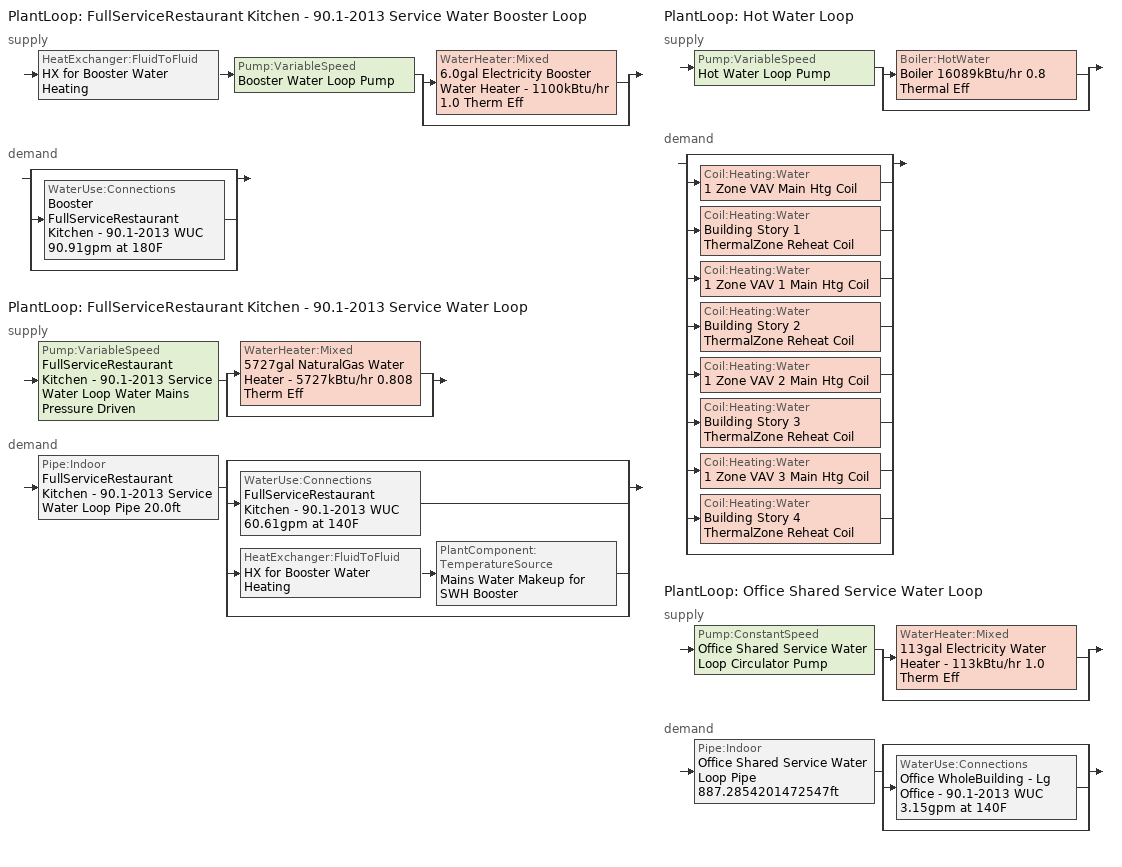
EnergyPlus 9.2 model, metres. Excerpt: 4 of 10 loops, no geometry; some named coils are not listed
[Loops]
PlantLoop 'FullServiceRestaurant Kitchen - 90.1-2013 Service Water Booster Loop'
 supply: HeatExchanger:FluidToFluid 'HX for Booster Water Heating' > Pump:VariableSpeed 'Booster Water Loop Pump' > split
  | WaterHeater:Mixed '6.0gal Electricity Booster Water Heater - 1100kBtu/hr 1.0 Therm Eff'
  | bypass
 demand: split
  | bypass
  | WaterUse:Connections 'Booster FullServiceRestaurant Kitchen - 90.1-2013 WUC 90.91gpm at 180F'
  | bypass
PlantLoop 'FullServiceRestaurant Kitchen - 90.1-2013 Service Water Loop'
 supply: Pump:VariableSpeed 'FullServiceRestaurant Kitchen - 90.1-2013 Service Water Loop Water Mains Pressure Driven' > split
  | WaterHeater:Mixed '5727gal NaturalGas Water Heater - 5727kBtu/hr 0.808 Therm Eff'
  | bypass
 demand: Pipe:Indoor 'FullServiceRestaurant Kitchen - 90.1-2013 Service Water Loop Pipe 20.0ft' > split
  | bypass
  | WaterUse:Connections 'FullServiceRestaurant Kitchen - 90.1-2013 WUC 60.61gpm at 140F'
  | HeatExchanger:FluidToFluid 'HX for Booster Water Heating' > PlantComponent:TemperatureSource 'Mains Water Makeup for SWH Booster'
  | bypass
PlantLoop 'Hot Water Loop'
 supply: Pump:VariableSpeed 'Hot Water Loop Pump' > split
  | Boiler:HotWater 'Boiler 16089kBtu/hr 0.8 Thermal Eff'
  | bypass
 demand: split
  | bypass
  | Coil:Heating:Water '1 Zone VAV Main Htg Coil'
  | Coil:Heating:Water 'Building Story 1 ThermalZone Reheat Coil'
  | Coil:Heating:Water '1 Zone VAV 1 Main Htg Coil'
  | Coil:Heating:Water 'Building Story 2 ThermalZone Reheat Coil'
  | Coil:Heating:Water '1 Zone VAV 2 Main Htg Coil'
  | Coil:Heating:Water 'Building Story 3 ThermalZone Reheat Coil'
  | Coil:Heating:Water '1 Zone VAV 3 Main Htg Coil'
  | Coil:Heating:Water 'Building Story 4 ThermalZone Reheat Coil'
  | bypass
PlantLoop 'Office Shared Service Water Loop'
 supply: Pump:ConstantSpeed 'Office Shared Service Water Loop Circulator Pump' > split
  | WaterHeater:Mixed '113gal Electricity Water Heater - 113kBtu/hr 1.0 Therm Eff'
  | bypass
 demand: Pipe:Indoor 'Office Shared Service Water Loop Pipe 887.2854201472547ft' > split
  | bypass
  | WaterUse:Connections 'Office WholeBuilding - Lg Office - 90.1-2013 WUC 3.15gpm at 140F'
  | bypass
[Material] Roughness=Smooth; Thickness {m}=0.001143; Conductivity {W/m-K}=386; Density {kg/m3}=8906.27; Specific Heat {J/kg-K}=385.1856; Thermal Absorptance=0.9; Solar Absorptance=0.7; Visible Absorptance=0.7
Copper pipe 0.75in type L; Copper pipe 0.75in type L 1
[Construction]
Uninsulated copper pipe 0.75in type L: Copper pipe 0.75in type L
Uninsulated copper pipe 0.75in type L 1: Copper pipe 0.75in type L 1
[Coil:Heating:Water] Availability Schedule=Always On Discrete; U-Factor Times Area Value {W/K}=Autosize; Maximum Water Flow Rate {m3/s}=Autosize; Performance Input Method=UFactorTimesAreaAndDesignWaterFlowRate; Rated Capacity {W}=Autosize; Rated Inlet Water Temperature {C}=82.2222; Rated Inlet Air Temperature {C}=12.7778; Rated Outlet Water Temperature {C}=71.1111; Rated Outlet Air Temperature {C}=40; Rated Ratio for Air and Water Convection=0.5
Building Story 1 ThermalZone Reheat Coil; Building Story 2 ThermalZone Reheat Coil; Building Story 3 ThermalZone Reheat Coil; Building Story 4 ThermalZone Reheat Coil
[SetpointManager:Scheduled] Control Variable=Temperature
Name | Schedule | Setpoint Node or NodeList
Hot water booster setpoint manager | Service Water Booster Temp - 180.00000000000006F | FullServiceRestaurant Kitchen - 90.1-2013 Service Water Booster Loop Supply Outlet Node
Service hot water setpoint manager | Service Water Loop Temp - 140F | FullServiceRestaurant Kitchen - 90.1-2013 Service Water Loop Supply Outlet Node
Hot Water Loop Setpoint Manager | Hot Water Loop Temp - 180F | Hot Water Loop Supply Outlet Node
Service hot water setpoint manager 1 | Service Water Loop Temp - 140F 1 | Office Shared Service Water Loop Supply Outlet Node
[PlantLoop] Fluid Type=Water; Maximum Loop Flow Rate {m3/s}=Autosize; Minimum Loop Flow Rate {m3/s}=0; Plant Loop Volume {m3}=Autocalculate; Load Distribution Scheme=Optimal; Plant Loop Demand Calculation Scheme=SingleSetpoint
Name | Plant Equipment Operation Scheme | Maximum Loop Temperature {C} | Minimum Loop Temperature {C}
FullServiceRestaurant Kitchen - 90.1-2013 Service Water Booster Loop | FullServiceRestaurant Kitchen - 90.1-2013 Service Water Booster Loop Operation Schemes | 100 | 0
FullServiceRestaurant Kitchen - 90.1-2013 Service Water Loop | FullServiceRestaurant Kitchen - 90.1-2013 Service Water Loop Operation Schemes | 60 | 10
Hot Water Loop | Hot Water Loop Operation Schemes | 100 | 10
Office Shared Service Water Loop | Office Shared Service Water Loop Operation Schemes | 60 | 10
[Sizing:Plant] Loop Type=Heating; Sizing Option=NonCoincident; Zone Timesteps in Averaging Window=1; Coincident Sizing Factor Mode=None
Name | Design Loop Exit Temperature {C} | Loop Design Temperature Difference {deltaC}
FullServiceRestaurant Kitchen - 90.1-2013 Service Water Booster Loop | 82.2222 | 5
FullServiceRestaurant Kitchen - 90.1-2013 Service Water Loop; Office Shared Service Water Loop | 60 | 5
Hot Water Loop | 82.2222 | 11.1111
[Pump:ConstantSpeed]
Office Shared Service Water Loop Circulator Pump: Design Flow Rate {m3/s}=Autosize; Design Pump Head {Pa}=29890.7; Design Power Consumption {W}=Autosize; Motor Efficiency=0.7; Fraction of Motor Inefficiencies to Fluid Stream=0; Pump Control Type=Intermittent; Design Power Sizing Method=PowerPerFlowPerPressure; Design Electric Power per Unit Flow Rate {W/(m3/s)}=348701.1; Design Shaft Power per Unit Flow Rate per Unit Head=1.28205
[Pump:VariableSpeed] Design Maximum Flow Rate {m3/s}=Autosize; Fraction of Motor Inefficiencies to Fluid Stream=0; Coefficient 1 of the Part Load Performance Curve=0; Coefficient 2 of the Part Load Performance Curve=1; Coefficient 3 of the Part Load Performance Curve=0; Coefficient 4 of the Part Load Performance Curve=0; Design Minimum Flow Rate {m3/s}=0; Skin Loss Radiative Fraction=0.5; Design Power Sizing Method=PowerPerFlowPerPressure; Design Electric Power per Unit Flow Rate {W/(m3/s)}=348701.1; Design Shaft Power per Unit Flow Rate per Unit Head {W/((m3/s)-Pa)}=1.28205; Design Minimum Flow Rate Fraction=0
Name | Design Pump Head {Pa} | Design Power Consumption {W} | Motor Efficiency | Pump Control Type
Booster Water Loop Pump | 0 | 0 | 1 | Continuous
FullServiceRestaurant Kitchen - 90.1-2013 Service Water Loop Water Mains Pressure Driven | 0.001 | Autosize | 0.7 | Continuous
Hot Water Loop Pump | 179344 | Autosize | 0.941 | Intermittent
[PlantEquipmentOperationSchemes] Control Scheme Object Type 1=PlantEquipmentOperation:HeatingLoad; Control Scheme Schedule Name 1=Always On Discrete
Name | Control Scheme Name 1
FullServiceRestaurant Kitchen - 90.1-2013 Service Water Booster Loop Operation Schemes | FullServiceRestaurant Kitchen - 90.1-2013 Service Water Booster Loop Heating Operation Scheme
FullServiceRestaurant Kitchen - 90.1-2013 Service Water Loop Operation Schemes | FullServiceRestaurant Kitchen - 90.1-2013 Service Water Loop Heating Operation Scheme
Hot Water Loop Operation Schemes | Hot Water Loop Heating Operation Scheme
Office Shared Service Water Loop Operation Schemes | Office Shared Service Water Loop Heating Operation Scheme
[PlantEquipmentList]
FullServiceRestaurant Kitchen - 90.1-2013 Service Water Booster Loop Heating Equipment List: HeatExchanger:FluidToFluid, HX for Booster Water Heating, WaterHeater:Mixed, 6.0gal Electricity Booster Water Heater - 1100kBtu/hr 1.0 Therm Eff
FullServiceRestaurant Kitchen - 90.1-2013 Service Water Loop Heating Equipment List: WaterHeater:Mixed, 5727gal NaturalGas Water Heater - 5727kBtu/hr 0.808 Therm Eff
Hot Water Loop Heating Equipment List: Boiler:HotWater, Boiler 16089kBtu/hr 0.8 Thermal Eff
Office Shared Service Water Loop Heating Equipment List: WaterHeater:Mixed, 113gal Electricity Water Heater - 113kBtu/hr 1.0 Therm Eff
[HeatExchanger:FluidToFluid]
HX for Booster Water Heating: Loop Demand Side Design Flow Rate {m3/s}=Autosize; Loop Supply Side Design Flow Rate {m3/s}=Autosize; Heat Exchange Model Type=Ideal; Heat Exchanger U-Factor Times Area Value {W/K}=Autosize; Control Type=UncontrolledOn; Minimum Temperature Difference to Activate Heat Exchanger {deltaC}=0.01; Heat Transfer Metering End Use Type=LoopToLoop; Component Override Cooling Control Temperature Mode=Loop; Sizing Factor=1; Operation Minimum Temperature Limit {C}=0; Operation Maximum Temperature Limit {C}=100
[WaterHeater:Mixed] Deadband Temperature Difference {deltaC}=2; Heater Control Type=Cycle; Heater Ignition Minimum Flow Rate {m3/s}=0; Heater Ignition Delay {s}=0; Off Cycle Parasitic Fuel Consumption Rate {W}=0; Off Cycle Parasitic Heat Fraction to Tank=0; On Cycle Parasitic Fuel Consumption Rate {W}=0; On Cycle Parasitic Heat Fraction to Tank=0; Ambient Temperature Indicator=Schedule; Off Cycle Loss Fraction to Zone=1; On Cycle Loss Fraction to Zone=1; Use Side Effectiveness=1; Source Side Effectiveness=1; Use Side Design Flow Rate {m3/s}=Autosize; Source Side Design Flow Rate {m3/s}=Autosize; Indirect Water Heating Recovery Time {hr}=1.5; Source Side Flow Control Mode=IndirectHeatPrimarySetpoint
Name | Tank Volume {m3} | Setpoint Temperature Schedule | Maximum Temperature Limit {C} | Heater Maximum Capacity {W} | Heater Fuel Type | Heater Thermal Efficiency | Off Cycle Parasitic Fuel Type | On Cycle Parasitic Fuel Type | Ambient Temperature Schedule | Off Cycle Loss Coefficient to Ambient Temperature {W/K} | On Cycle Loss Coefficient to Ambient Temperature {W/K}
6.0gal Electricity Booster Water Heater - 1100kBtu/hr 1.0 Therm Eff | 0.0227125 | Service Water Booster Temp - 180.00000000000006F | 82.2222 | 322273 | Electricity | 1 | Electricity | Electricity | Water Heater Ambient Temp Schedule - 71.6 | 1.59362 | 1.59362
5727gal NaturalGas Water Heater - 5727kBtu/hr 0.808 Therm Eff | 21.6802 | Service Water Loop Temp - 140F | 60 | 1.67851e+06 | NaturalGas | 0.808397 | NaturalGas | NaturalGas | Water Heater Ambient Temp Schedule - 71.6f | 453.02 | 453.02
113gal Electricity Water Heater - 113kBtu/hr 1.0 Therm Eff | 0.428533 | Service Water Loop Temp - 140F 1 | 60 | 33177.6 | Electricity | 1 | Electricity | Electricity | Water Heater Ambient Temp Schedule - 71.6f 1 | 2.95713 | 2.95713
[WaterUse:Connections]
Name | Water Use Equipment Name 1
Booster FullServiceRestaurant Kitchen - 90.1-2013 WUC 90.91gpm at 180F | Booster FullServiceRestaurant Kitchen - 90.1-2013 Service Water Use 90.91gpm at 180F
FullServiceRestaurant Kitchen - 90.1-2013 WUC 60.61gpm at 140F | FullServiceRestaurant Kitchen - 90.1-2013 Service Water Use 60.61gpm at 140F
Office WholeBuilding - Lg Office - 90.1-2013 WUC 3.15gpm at 140F | Office WholeBuilding - Lg Office - 90.1-2013 Service Water Use 3.15gpm at 140F
[WaterUse:Equipment] Sensible Fraction Schedule=Fraction Sensible - 0.2; Latent Fraction Schedule=Fraction Latent - 0.05
Name | Peak Flow Rate {m3/s} | Flow Rate Fraction Schedule | Target Temperature Schedule
Booster FullServiceRestaurant Kitchen - 90.1-2013 Service Water Use 90.91gpm at 180F | 0.0057355 | RestaurantSitDown BLDG_SWH_SCH | Mixed Water At Faucet Temp - 180F
FullServiceRestaurant Kitchen - 90.1-2013 Service Water Use 60.61gpm at 140F | 0.00382367 | RestaurantSitDown BLDG_SWH_SCH | Mixed Water At Faucet Temp - 140F
Office WholeBuilding - Lg Office - 90.1-2013 Service Water Use 3.15gpm at 140F | 0.000198892 | OfficeLarge BLDG_SWH_SCH | Mixed Water At Faucet Temp - 140F 1
[PlantEquipmentOperation:HeatingLoad] Load Range Lower Limit 1 {W}=0; Load Range Upper Limit 1 {W}=1000000000
Name | Range Equipment List Name 1
FullServiceRestaurant Kitchen - 90.1-2013 Service Water Booster Loop Heating Operation Scheme | FullServiceRestaurant Kitchen - 90.1-2013 Service Water Booster Loop Heating Equipment List
FullServiceRestaurant Kitchen - 90.1-2013 Service Water Loop Heating Operation Scheme | FullServiceRestaurant Kitchen - 90.1-2013 Service Water Loop Heating Equipment List
Hot Water Loop Heating Operation Scheme | Hot Water Loop Heating Equipment List
Office Shared Service Water Loop Heating Operation Scheme | Office Shared Service Water Loop Heating Equipment List
[Pipe:Indoor] Environment Type=Schedule; Pipe Inside Diameter {m}=0.019939
Name | Construction | Ambient Temperature Schedule | Ambient Air Velocity Schedule | Pipe Length {m}
FullServiceRestaurant Kitchen - 90.1-2013 Service Water Loop Pipe 20.0ft | Uninsulated copper pipe 0.75in type L | FullServiceRestaurant Kitchen - 90.1-2013 Service Water Loop Piping Air Temp - 70F | FullServiceRestaurant Kitchen - 90.1-2013 Service Water Loop Piping Air Velocity - 0.67mph | 6.096
Office Shared Service Water Loop Pipe 887.2854201472547ft | Uninsulated copper pipe 0.75in type L 1 | Office Shared Service Water Loop Piping Air Temp - 70F | Office Shared Service Water Loop Piping Air Velocity - 0.67mph | 270.445
[PlantComponent:TemperatureSource]
Mains Water Makeup for SWH Booster: Design Volume Flow Rate {m3/s}=Autosize; Temperature Specification Type=Scheduled; Source Temperature {C}=8; Source Temperature Schedule=Mains Water Temperature
[Boiler:HotWater]
Boiler 16089kBtu/hr 0.8 Thermal Eff: Fuel Type=NaturalGas; Nominal Capacity {W}=Autosize; Nominal Thermal Efficiency=0.8; Efficiency Curve Temperature Evaluation Variable=LeavingBoiler; Normalized Boiler Efficiency Curve=Boiler with Minimum Turndown; Design Water Flow Rate {m3/s}=Autosize; Minimum Part Load Ratio=0; Maximum Part Load Ratio=1.2; Optimum Part Load Ratio=1; Water Outlet Upper Temperature Limit {C}=95; Boiler Flow Mode=LeavingSetpointModulated; Parasitic Electric Load {W}=0; Sizing Factor=1
[Schedule:Day:Interval]
Fraction Latent - 0.05 Default: No, 24:00, 0.05
Fraction Sensible - 0.2 Default: No, 24:00, 0.2
FullServiceRestaurant Kitchen - 90.1-2013 Service Water Loop Piping Air Temp - 70F Default; Office Shared Service Water Loop Piping Air Temp - 70F Default: No, 24:00, 21.1111
FullServiceRestaurant Kitchen - 90.1-2013 Service Water Loop Piping Air Velocity - 0.67mph Default; Office Shared Service Water Loop Piping Air Velocity - 0.67mph Default: No, 24:00, 0.3
Hot Water Loop Temp - 180F Default; Mixed Water At Faucet Temp - 180F Default; Service Water Booster Temp - 180.00000000000006F Default: No, 24:00, 82.2222
Mixed Water At Faucet Temp - 140F Default; Mixed Water At Faucet Temp - 140F Default 1; Service Water Loop Temp - 140F Default; Service Water Loop Temp - 140F Default 1: No, 24:00, 60
OfficeLarge BLDG_SWH_SCH Default: No, 06:00, 0, 07:00, 0.07, 11:00, 0.04, 13:00, 0.06, 14:00, 0.09, 15:00, 0.06, 21:00, 0.04, 22:00, 0.07, 24:00, 0.04
OfficeLarge BLDG_SWH_SCH SmrDsn|Wkdy Day; OfficeLarge BLDG_SWH_SCH Summer Design Day: No, 06:00, 0, 07:00, 0.07, 08:00, 0.19, 09:00, 0.35, 10:00, 0.38, 11:00, 0.39, 12:00, 0.47, 13:00, 0.57, 14:00, 0.54, 15:00, 0.34, 16:00, 0.33, 17:00, 0.44, 18:00, 0.26, 19:00, 0.21, 20:00, 0.15, 21:00, 0.17, 22:00, 0.08, 24:00, 0.05
OfficeLarge BLDG_SWH_SCH Winter Design Day; OfficeLarge BLDG_SWH_SCH WntrDsn|Sat Day: No, 06:00, 0, 07:00, 0.07, 08:00, 0.11, 09:00, 0.15, 10:00, 0.21, 11:00, 0.19, 12:00, 0.23, 13:00, 0.2, 14:00, 0.19, 15:00, 0.15, 16:00, 0.13, 17:00, 0.14, 21:00, 0.07, 22:00, 0.09, 24:00, 0.05
RestaurantSitDown BLDG_SWH_SCH Default: No, 01:00, 0.25, 06:00, 0, 10:00, 0.15, 12:00, 0.5, 14:00, 0.4, 17:00, 0.3, 18:00, 0.4, 20:00, 0.5, 21:00, 0.4, 22:00, 0.5, 23:00, 0.4, 24:00, 0.2
RestaurantSitDown BLDG_SWH_SCH SmrDsn|Wkdy Day; RestaurantSitDown BLDG_SWH_SCH Summer Design Day: No, 01:00, 0.2, 06:00, 0, 07:00, 0.15, 08:00, 0.6, 09:00, 0.55, 10:00, 0.45, 11:00, 0.4, 12:00, 0.45, 13:00, 0.4, 14:00, 0.35, 17:00, 0.3, 18:00, 0.4, 19:00, 0.55, 20:00, 0.6, 21:00, 0.5, 22:00, 0.55, 23:00, 0.45, 24:00, 0.25
RestaurantSitDown BLDG_SWH_SCH Winter Design Day; RestaurantSitDown BLDG_SWH_SCH WntrDsn|Sat Day: No, 01:00, 0.2, 06:00, 0, 09:00, 0.15, 10:00, 0.5, 11:00, 0.45, 13:00, 0.5, 14:00, 0.45, 16:00, 0.4, 17:00, 0.35, 18:00, 0.4, 20:00, 0.55, 21:00, 0.5, 22:00, 0.55, 23:00, 0.4, 24:00, 0.3
Water Heater Ambient Temp Schedule - 71.6 Default; Water Heater Ambient Temp Schedule - 71.6f Default; Water Heater Ambient Temp Schedule - 71.6f Default 1: No, 24:00, 22
[Schedule:Week:Daily]
Fraction Latent - 0.05 Week Rule - Jan1-Dec31: Fraction Latent - 0.05 Default, Fraction Latent - 0.05 Default, Fraction Latent - 0.05 Default, Fraction Latent - 0.05 Default, Fraction Latent - 0.05 Default, Fraction Latent - 0.05 Default, Fraction Latent - 0.05 Default, Fraction Latent - 0.05 Default, Fraction Latent - 0.05 Default, Fraction Latent - 0.05 Default, Fraction Latent - 0.05 Default, Fraction Latent - 0.05 Default
Fraction Sensible - 0.2 Week Rule - Jan1-Dec31: Fraction Sensible - 0.2 Default, Fraction Sensible - 0.2 Default, Fraction Sensible - 0.2 Default, Fraction Sensible - 0.2 Default, Fraction Sensible - 0.2 Default, Fraction Sensible - 0.2 Default, Fraction Sensible - 0.2 Default, Fraction Sensible - 0.2 Default, Fraction Sensible - 0.2 Default, Fraction Sensible - 0.2 Default, Fraction Sensible - 0.2 Default, Fraction Sensible - 0.2 Default
FullServiceRestaurant Kitchen - 90.1-2013 Service Water Loop Piping Air Temp - 70F Week Rule - Jan1-Dec31: FullServiceRestaurant Kitchen - 90.1-2013 Service Water Loop Piping Air Temp - 70F Default, FullServiceRestaurant Kitchen - 90.1-2013 Service Water Loop Piping Air Temp - 70F Default, FullServiceRestaurant Kitchen - 90.1-2013 Service Water Loop Piping Air Temp - 70F Default, FullServiceRestaurant Kitchen - 90.1-2013 Service Water Loop Piping Air Temp - 70F Default, FullServiceRestaurant Kitchen - 90.1-2013 Service Water Loop Piping Air Temp - 70F Default, FullServiceRestaurant Kitchen - 90.1-2013 Service Water Loop Piping Air Temp - 70F Default, FullServiceRestaurant Kitchen - 90.1-2013 Service Water Loop Piping Air Temp - 70F Default, FullServiceRestaurant Kitchen - 90.1-2013 Service Water Loop Piping Air Temp - 70F Default, FullServiceRestaurant Kitchen - 90.1-2013 Service Water Loop Piping Air Temp - 70F Default, FullServiceRestaurant Kitchen - 90.1-2013 Service Water Loop Piping Air Temp - 70F Default, FullServiceRestaurant Kitchen - 90.1-2013 Service Water Loop Piping Air Temp - 70F Default, FullServiceRestaurant Kitchen - 90.1-2013 Service Water Loop Piping Air Temp - 70F Default
FullServiceRestaurant Kitchen - 90.1-2013 Service Water Loop Piping Air Velocity - 0.67mph Week Rule - Jan1-Dec31: FullServiceRestaurant Kitchen - 90.1-2013 Service Water Loop Piping Air Velocity - 0.67mph Default, FullServiceRestaurant Kitchen - 90.1-2013 Service Water Loop Piping Air Velocity - 0.67mph Default, FullServiceRestaurant Kitchen - 90.1-2013 Service Water Loop Piping Air Velocity - 0.67mph Default, FullServiceRestaurant Kitchen - 90.1-2013 Service Water Loop Piping Air Velocity - 0.67mph Default, FullServiceRestaurant Kitchen - 90.1-2013 Service Water Loop Piping Air Velocity - 0.67mph Default, FullServiceRestaurant Kitchen - 90.1-2013 Service Water Loop Piping Air Velocity - 0.67mph Default, FullServiceRestaurant Kitchen - 90.1-2013 Service Water Loop Piping Air Velocity - 0.67mph Default, FullServiceRestaurant Kitchen - 90.1-2013 Service Water Loop Piping Air Velocity - 0.67mph Default, FullServiceRestaurant Kitchen - 90.1-2013 Service Water Loop Piping Air Velocity - 0.67mph Default, FullServiceRestaurant Kitchen - 90.1-2013 Service Water Loop Piping Air Velocity - 0.67mph Default, FullServiceRestaurant Kitchen - 90.1-2013 Service Water Loop Piping Air Velocity - 0.67mph Default, FullServiceRestaurant Kitchen - 90.1-2013 Service Water Loop Piping Air Velocity - 0.67mph Default
Hot Water Loop Temp - 180F Week Rule - Jan1-Dec31: Hot Water Loop Temp - 180F Default, Hot Water Loop Temp - 180F Default, Hot Water Loop Temp - 180F Default, Hot Water Loop Temp - 180F Default, Hot Water Loop Temp - 180F Default, Hot Water Loop Temp - 180F Default, Hot Water Loop Temp - 180F Default, Hot Water Loop Temp - 180F Default, Hot Water Loop Temp - 180F Default, Hot Water Loop Temp - 180F Default, Hot Water Loop Temp - 180F Default, Hot Water Loop Temp - 180F Default
Mixed Water At Faucet Temp - 140F Week Rule - Jan1-Dec31: Mixed Water At Faucet Temp - 140F Default, Mixed Water At Faucet Temp - 140F Default, Mixed Water At Faucet Temp - 140F Default, Mixed Water At Faucet Temp - 140F Default, Mixed Water At Faucet Temp - 140F Default, Mixed Water At Faucet Temp - 140F Default, Mixed Water At Faucet Temp - 140F Default, Mixed Water At Faucet Temp - 140F Default, Mixed Water At Faucet Temp - 140F Default, Mixed Water At Faucet Temp - 140F Default, Mixed Water At Faucet Temp - 140F Default, Mixed Water At Faucet Temp - 140F Default
Mixed Water At Faucet Temp - 140F 1 Week Rule - Jan1-Dec31: Mixed Water At Faucet Temp - 140F Default 1, Mixed Water At Faucet Temp - 140F Default 1, Mixed Water At Faucet Temp - 140F Default 1, Mixed Water At Faucet Temp - 140F Default 1, Mixed Water At Faucet Temp - 140F Default 1, Mixed Water At Faucet Temp - 140F Default 1, Mixed Water At Faucet Temp - 140F Default 1, Mixed Water At Faucet Temp - 140F Default 1, Mixed Water At Faucet Temp - 140F Default 1, Mixed Water At Faucet Temp - 140F Default 1, Mixed Water At Faucet Temp - 140F Default 1, Mixed Water At Faucet Temp - 140F Default 1
Mixed Water At Faucet Temp - 180F Week Rule - Jan1-Dec31: Mixed Water At Faucet Temp - 180F Default, Mixed Water At Faucet Temp - 180F Default, Mixed Water At Faucet Temp - 180F Default, Mixed Water At Faucet Temp - 180F Default, Mixed Water At Faucet Temp - 180F Default, Mixed Water At Faucet Temp - 180F Default, Mixed Water At Faucet Temp - 180F Default, Mixed Water At Faucet Temp - 180F Default, Mixed Water At Faucet Temp - 180F Default, Mixed Water At Faucet Temp - 180F Default, Mixed Water At Faucet Temp - 180F Default, Mixed Water At Faucet Temp - 180F Default
Office Shared Service Water Loop Piping Air Temp - 70F Week Rule - Jan1-Dec31: Office Shared Service Water Loop Piping Air Temp - 70F Default, Office Shared Service Water Loop Piping Air Temp - 70F Default, Office Shared Service Water Loop Piping Air Temp - 70F Default, Office Shared Service Water Loop Piping Air Temp - 70F Default, Office Shared Service Water Loop Piping Air Temp - 70F Default, Office Shared Service Water Loop Piping Air Temp - 70F Default, Office Shared Service Water Loop Piping Air Temp - 70F Default, Office Shared Service Water Loop Piping Air Temp - 70F Default, Office Shared Service Water Loop Piping Air Temp - 70F Default, Office Shared Service Water Loop Piping Air Temp - 70F Default, Office Shared Service Water Loop Piping Air Temp - 70F Default, Office Shared Service Water Loop Piping Air Temp - 70F Default
Office Shared Service Water Loop Piping Air Velocity - 0.67mph Week Rule - Jan1-Dec31: Office Shared Service Water Loop Piping Air Velocity - 0.67mph Default, Office Shared Service Water Loop Piping Air Velocity - 0.67mph Default, Office Shared Service Water Loop Piping Air Velocity - 0.67mph Default, Office Shared Service Water Loop Piping Air Velocity - 0.67mph Default, Office Shared Service Water Loop Piping Air Velocity - 0.67mph Default, Office Shared Service Water Loop Piping Air Velocity - 0.67mph Default, Office Shared Service Water Loop Piping Air Velocity - 0.67mph Default, Office Shared Service Water Loop Piping Air Velocity - 0.67mph Default, Office Shared Service Water Loop Piping Air Velocity - 0.67mph Default, Office Shared Service Water Loop Piping Air Velocity - 0.67mph Default, Office Shared Service Water Loop Piping Air Velocity - 0.67mph Default, Office Shared Service Water Loop Piping Air Velocity - 0.67mph Default
OfficeLarge BLDG_SWH_SCH Week Rule - Jan1-Jan5: OfficeLarge BLDG_SWH_SCH Default, OfficeLarge BLDG_SWH_SCH Default, OfficeLarge BLDG_SWH_SCH SmrDsn|Wkdy Day, OfficeLarge BLDG_SWH_SCH SmrDsn|Wkdy Day, OfficeLarge BLDG_SWH_SCH SmrDsn|Wkdy Day, OfficeLarge BLDG_SWH_SCH SmrDsn|Wkdy Day, OfficeLarge BLDG_SWH_SCH WntrDsn|Sat Day, OfficeLarge BLDG_SWH_SCH Default, OfficeLarge BLDG_SWH_SCH Summer Design Day, OfficeLarge BLDG_SWH_SCH Winter Design Day, OfficeLarge BLDG_SWH_SCH Default, OfficeLarge BLDG_SWH_SCH Default
OfficeLarge BLDG_SWH_SCH Week Rule - Jan6-Dec31: OfficeLarge BLDG_SWH_SCH Default, OfficeLarge BLDG_SWH_SCH SmrDsn|Wkdy Day, OfficeLarge BLDG_SWH_SCH SmrDsn|Wkdy Day, OfficeLarge BLDG_SWH_SCH SmrDsn|Wkdy Day, OfficeLarge BLDG_SWH_SCH SmrDsn|Wkdy Day, OfficeLarge BLDG_SWH_SCH SmrDsn|Wkdy Day, OfficeLarge BLDG_SWH_SCH WntrDsn|Sat Day, OfficeLarge BLDG_SWH_SCH Default, OfficeLarge BLDG_SWH_SCH Summer Design Day, OfficeLarge BLDG_SWH_SCH Winter Design Day, OfficeLarge BLDG_SWH_SCH Default, OfficeLarge BLDG_SWH_SCH Default
RestaurantSitDown BLDG_SWH_SCH Week Rule - Jan1-Jan5: RestaurantSitDown BLDG_SWH_SCH Default, RestaurantSitDown BLDG_SWH_SCH Default, RestaurantSitDown BLDG_SWH_SCH SmrDsn|Wkdy Day, RestaurantSitDown BLDG_SWH_SCH SmrDsn|Wkdy Day, RestaurantSitDown BLDG_SWH_SCH SmrDsn|Wkdy Day, RestaurantSitDown BLDG_SWH_SCH SmrDsn|Wkdy Day, RestaurantSitDown BLDG_SWH_SCH WntrDsn|Sat Day, RestaurantSitDown BLDG_SWH_SCH Default, RestaurantSitDown BLDG_SWH_SCH Summer Design Day, RestaurantSitDown BLDG_SWH_SCH Winter Design Day, RestaurantSitDown BLDG_SWH_SCH Default, RestaurantSitDown BLDG_SWH_SCH Default
RestaurantSitDown BLDG_SWH_SCH Week Rule - Jan6-Dec31: RestaurantSitDown BLDG_SWH_SCH Default, RestaurantSitDown BLDG_SWH_SCH SmrDsn|Wkdy Day, RestaurantSitDown BLDG_SWH_SCH SmrDsn|Wkdy Day, RestaurantSitDown BLDG_SWH_SCH SmrDsn|Wkdy Day, RestaurantSitDown BLDG_SWH_SCH SmrDsn|Wkdy Day, RestaurantSitDown BLDG_SWH_SCH SmrDsn|Wkdy Day, RestaurantSitDown BLDG_SWH_SCH WntrDsn|Sat Day, RestaurantSitDown BLDG_SWH_SCH Default, RestaurantSitDown BLDG_SWH_SCH Summer Design Day, RestaurantSitDown BLDG_SWH_SCH Winter Design Day, RestaurantSitDown BLDG_SWH_SCH Default, RestaurantSitDown BLDG_SWH_SCH Default
Service Water Booster Temp - 180.00000000000006F Week Rule - Jan1-Dec31: Service Water Booster Temp - 180.00000000000006F Default, Service Water Booster Temp - 180.00000000000006F Default, Service Water Booster Temp - 180.00000000000006F Default, Service Water Booster Temp - 180.00000000000006F Default, Service Water Booster Temp - 180.00000000000006F Default, Service Water Booster Temp - 180.00000000000006F Default, Service Water Booster Temp - 180.00000000000006F Default, Service Water Booster Temp - 180.00000000000006F Default, Service Water Booster Temp - 180.00000000000006F Default, Service Water Booster Temp - 180.00000000000006F Default, Service Water Booster Temp - 180.00000000000006F Default, Service Water Booster Temp - 180.00000000000006F Default
Service Water Loop Temp - 140F Week Rule - Jan1-Dec31: Service Water Loop Temp - 140F Default, Service Water Loop Temp - 140F Default, Service Water Loop Temp - 140F Default, Service Water Loop Temp - 140F Default, Service Water Loop Temp - 140F Default, Service Water Loop Temp - 140F Default, Service Water Loop Temp - 140F Default, Service Water Loop Temp - 140F Default, Service Water Loop Temp - 140F Default, Service Water Loop Temp - 140F Default, Service Water Loop Temp - 140F Default, Service Water Loop Temp - 140F Default
Service Water Loop Temp - 140F 1 Week Rule - Jan1-Dec31: Service Water Loop Temp - 140F Default 1, Service Water Loop Temp - 140F Default 1, Service Water Loop Temp - 140F Default 1, Service Water Loop Temp - 140F Default 1, Service Water Loop Temp - 140F Default 1, Service Water Loop Temp - 140F Default 1, Service Water Loop Temp - 140F Default 1, Service Water Loop Temp - 140F Default 1, Service Water Loop Temp - 140F Default 1, Service Water Loop Temp - 140F Default 1, Service Water Loop Temp - 140F Default 1, Service Water Loop Temp - 140F Default 1
Water Heater Ambient Temp Schedule - 71.6 Week Rule - Jan1-Dec31: Water Heater Ambient Temp Schedule - 71.6 Default, Water Heater Ambient Temp Schedule - 71.6 Default, Water Heater Ambient Temp Schedule - 71.6 Default, Water Heater Ambient Temp Schedule - 71.6 Default, Water Heater Ambient Temp Schedule - 71.6 Default, Water Heater Ambient Temp Schedule - 71.6 Default, Water Heater Ambient Temp Schedule - 71.6 Default, Water Heater Ambient Temp Schedule - 71.6 Default, Water Heater Ambient Temp Schedule - 71.6 Default, Water Heater Ambient Temp Schedule - 71.6 Default, Water Heater Ambient Temp Schedule - 71.6 Default, Water Heater Ambient Temp Schedule - 71.6 Default
Water Heater Ambient Temp Schedule - 71.6f Week Rule - Jan1-Dec31: Water Heater Ambient Temp Schedule - 71.6f Default, Water Heater Ambient Temp Schedule - 71.6f Default, Water Heater Ambient Temp Schedule - 71.6f Default, Water Heater Ambient Temp Schedule - 71.6f Default, Water Heater Ambient Temp Schedule - 71.6f Default, Water Heater Ambient Temp Schedule - 71.6f Default, Water Heater Ambient Temp Schedule - 71.6f Default, Water Heater Ambient Temp Schedule - 71.6f Default, Water Heater Ambient Temp Schedule - 71.6f Default, Water Heater Ambient Temp Schedule - 71.6f Default, Water Heater Ambient Temp Schedule - 71.6f Default, Water Heater Ambient Temp Schedule - 71.6f Default
Water Heater Ambient Temp Schedule - 71.6f 1 Week Rule - Jan1-Dec31: Water Heater Ambient Temp Schedule - 71.6f Default 1, Water Heater Ambient Temp Schedule - 71.6f Default 1, Water Heater Ambient Temp Schedule - 71.6f Default 1, Water Heater Ambient Temp Schedule - 71.6f Default 1, Water Heater Ambient Temp Schedule - 71.6f Default 1, Water Heater Ambient Temp Schedule - 71.6f Default 1, Water Heater Ambient Temp Schedule - 71.6f Default 1, Water Heater Ambient Temp Schedule - 71.6f Default 1, Water Heater Ambient Temp Schedule - 71.6f Default 1, Water Heater Ambient Temp Schedule - 71.6f Default 1, Water Heater Ambient Temp Schedule - 71.6f Default 1, Water Heater Ambient Temp Schedule - 71.6f Default 1
[Schedule:Year]
Fraction Latent - 0.05: Fraction Latent - 0.05 Week Rule - Jan1-Dec31, 1, 1, 12, 31
Fraction Sensible - 0.2: Fraction Sensible - 0.2 Week Rule - Jan1-Dec31, 1, 1, 12, 31
FullServiceRestaurant Kitchen - 90.1-2013 Service Water Loop Piping Air Temp - 70F: FullServiceRestaurant Kitchen - 90.1-2013 Service Water Loop Piping Air Temp - 70F Week Rule - Jan1-Dec31, 1, 1, 12, 31
FullServiceRestaurant Kitchen - 90.1-2013 Service Water Loop Piping Air Velocity - 0.67mph: FullServiceRestaurant Kitchen - 90.1-2013 Service Water Loop Piping Air Velocity - 0.67mph Week Rule - Jan1-Dec31, 1, 1, 12, 31
Hot Water Loop Temp - 180F: Hot Water Loop Temp - 180F Week Rule - Jan1-Dec31, 1, 1, 12, 31
Mixed Water At Faucet Temp - 140F: Mixed Water At Faucet Temp - 140F Week Rule - Jan1-Dec31, 1, 1, 12, 31
Mixed Water At Faucet Temp - 140F 1: Mixed Water At Faucet Temp - 140F 1 Week Rule - Jan1-Dec31, 1, 1, 12, 31
Mixed Water At Faucet Temp - 180F: Mixed Water At Faucet Temp - 180F Week Rule - Jan1-Dec31, 1, 1, 12, 31
Office Shared Service Water Loop Piping Air Temp - 70F: Office Shared Service Water Loop Piping Air Temp - 70F Week Rule - Jan1-Dec31, 1, 1, 12, 31
Office Shared Service Water Loop Piping Air Velocity - 0.67mph: Office Shared Service Water Loop Piping Air Velocity - 0.67mph Week Rule - Jan1-Dec31, 1, 1, 12, 31
OfficeLarge BLDG_SWH_SCH: OfficeLarge BLDG_SWH_SCH Week Rule - Jan1-Jan5, 1, 1, 1, 5, OfficeLarge BLDG_SWH_SCH Week Rule - Jan6-Dec31, 1, 6, 12, 31
RestaurantSitDown BLDG_SWH_SCH: RestaurantSitDown BLDG_SWH_SCH Week Rule - Jan1-Jan5, 1, 1, 1, 5, RestaurantSitDown BLDG_SWH_SCH Week Rule - Jan6-Dec31, 1, 6, 12, 31
Service Water Booster Temp - 180.00000000000006F: Service Water Booster Temp - 180.00000000000006F Week Rule - Jan1-Dec31, 1, 1, 12, 31
Service Water Loop Temp - 140F: Service Water Loop Temp - 140F Week Rule - Jan1-Dec31, 1, 1, 12, 31
Service Water Loop Temp - 140F 1: Service Water Loop Temp - 140F 1 Week Rule - Jan1-Dec31, 1, 1, 12, 31
Water Heater Ambient Temp Schedule - 71.6: Water Heater Ambient Temp Schedule - 71.6 Week Rule - Jan1-Dec31, 1, 1, 12, 31
Water Heater Ambient Temp Schedule - 71.6f: Water Heater Ambient Temp Schedule - 71.6f Week Rule - Jan1-Dec31, 1, 1, 12, 31
Water Heater Ambient Temp Schedule - 71.6f 1: Water Heater Ambient Temp Schedule - 71.6f 1 Week Rule - Jan1-Dec31, 1, 1, 12, 31
[Schedule:Constant]
Name | Hourly Value
Always On Discrete | 1
Mains Water Temperature | 10
[Curve:Cubic]
Boiler with Minimum Turndown: Coefficient1 Constant=0.7791; Coefficient2 x=1.4745; Coefficient3 x**2=-2.5795; Coefficient4 x**3=1.3467; Minimum Value of x {BasedOnField A2}=0; Maximum Value of x {BasedOnField A2}=1.3
